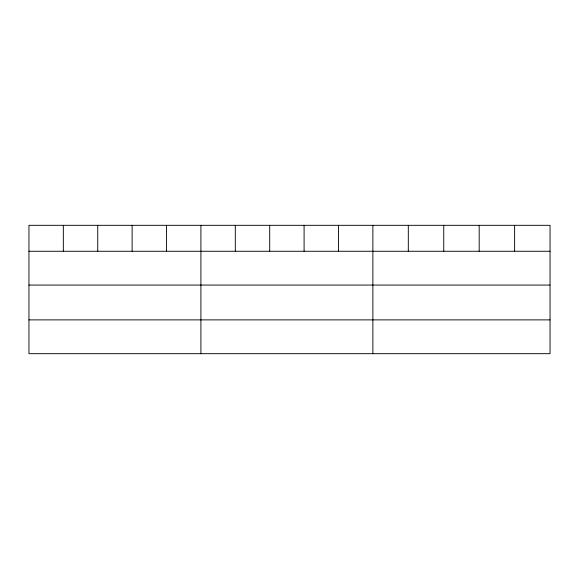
<?xml version="1.0" encoding="UTF-8"?>
<svg xmlns="http://www.w3.org/2000/svg" width="579" height="579" viewBox="0 0 579 579"><rect width="100%" height="100%" fill="white"/><g stroke="black" fill="none" stroke-linecap="round" stroke-linejoin="round"><path stroke-width="0.87" d="M550.05 285.063L550.05 225.318L28.95 225.318L28.95 353.682L550.05 353.682L550.05 285.063L28.95 285.063M28.95 251.264L550.05 251.264M28.95 319.883L550.05 319.883M514.615 225.318L514.615 251.264M479.18 225.318L479.18 251.264M443.746 225.318L443.746 251.264M408.311 225.318L408.311 251.264M372.876 225.318L372.876 353.682M338.483 225.318L338.483 251.264M304.091 225.318L304.091 251.264M269.698 225.318L269.698 251.264M235.306 225.318L235.306 251.264M200.913 225.318L200.913 353.682M166.52 225.318L166.52 251.264M132.128 225.318L132.128 251.264M97.735 225.318L97.735 251.264M63.343 225.318L63.343 251.264"/></g></svg>
